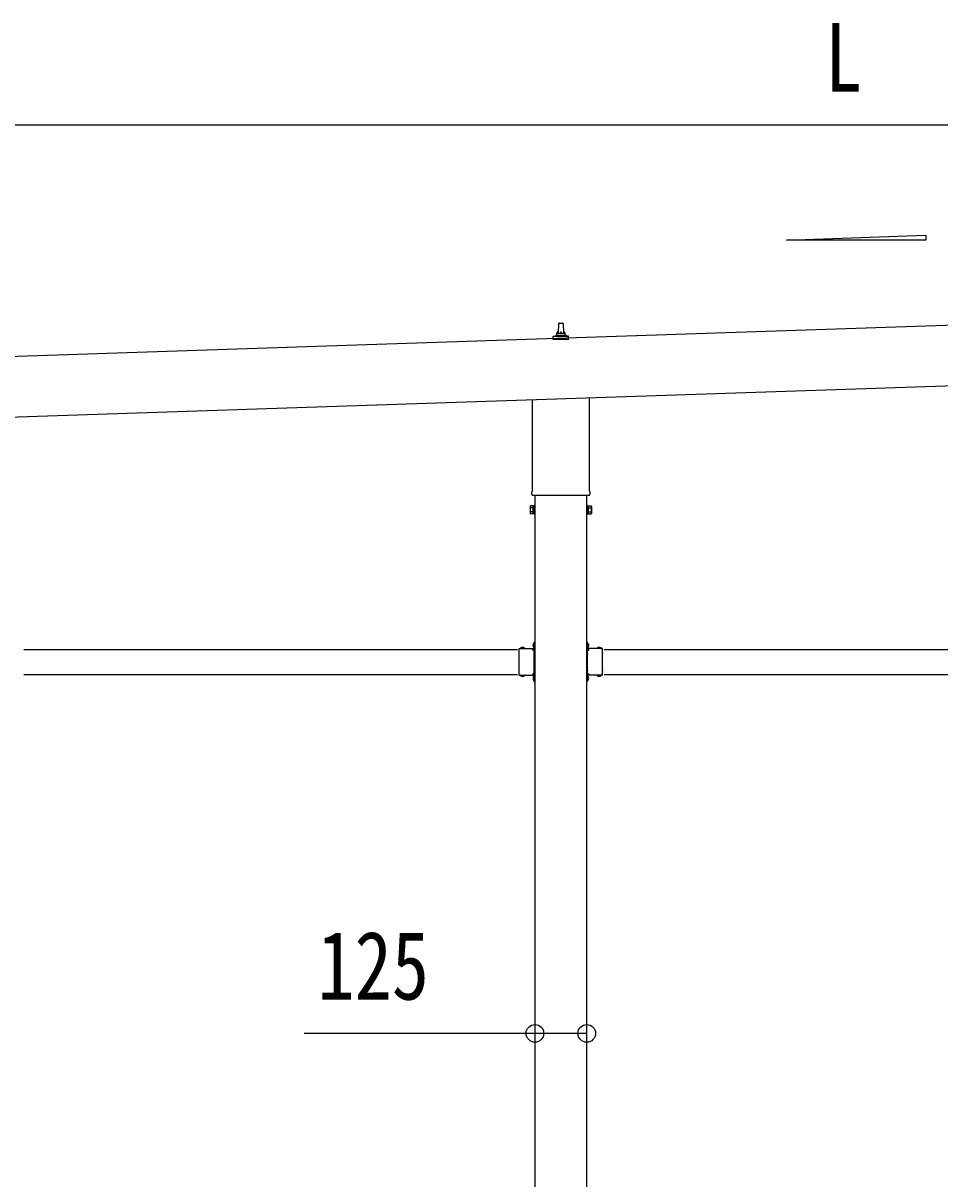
# Model space of a CAD drawing. Units: millimetres, scale not verified. Extents: x -21025 to 21025, y -14850 to 14850.
# Drawn here: x 801 to 3013, y -2861 to -73 of the extents above; entities that cross this region are included whole.
import ezdxf
from ezdxf.enums import TextEntityAlignment as Align

# ---------------------------------------------------------------- set-up
doc = ezdxf.new("R2010")
doc.units = ezdxf.units.MM
doc.header["$LTSCALE"] = 60
for name, color, linetype in [('0-5_YKK_13', 4, 'Continuous'), ('0-6_YKK_A1', 4, 'Continuous'), ('0-7_YKK_D', 6, 'Continuous')]:
    doc.layers.add(name, color=color, linetype=linetype)
doc.styles.add('ＭＳ ゴシック', font='')
doc.styles.get('ＭＳ ゴシック').set_extended_font_data('MS Gothic')

msp = doc.modelspace()

# ---------------------------------------------------------------- linework, layer by layer
at = {"layer": '0-5_YKK_13'}
for p, q in [((2092.6, -820.62), (2093.33, -797.1)), ((2094.32, -796.12), (2102.87, -796.12)), ((2103.87, -797.1), (2104.6, -820.62)), ((2080.35, -836.12), (2080.35, -828.41)), ((2116.85, -836.12), (2080.35, -836.12)), ((2080.73, -827.62), (2116.47, -827.62)), ((2081.11, -827.44), (2087.83, -825.81)), ((2088.22, -825.62), (2108.98, -825.62)), ((2088.6, -824.84), (2088.6, -820.62)), ((2089.6, -820.62), (2107.6, -820.62)), ((2108.6, -824.84), (2108.6, -820.62)), ((2116.08, -827.44), (2109.36, -825.81)), ((2116.85, -836.12), (2116.85, -828.41)), ((2030.3, -1200.11), (2030.3, -980.54)), ((2166.9, -975.99), (2166.9, -1200.11)), ((2028.6, -1208.89), (2028.6, -1203.39)), ((2166.54, -1212.39), (2030.66, -1212.39)), ((2168.6, -1203.39), (2168.6, -1208.89)), ((2024.6, -1238.39), (2025.36, -1237.07)), ((2024.6, -1238.39), (2024.6, -1255.39)), ((2031.6, -1241.98), (2025.36, -1241.98)), ((2031.6, -1251.79), (2025.36, -1251.79)), ((2165.6, -1241.98), (2171.84, -1241.98)), ((2165.6, -1251.79), (2171.84, -1251.79)), ((2172.6, -1238.39), (2171.84, -1237.07)), ((2172.6, -1238.39), (2172.6, -1255.39)), ((2024.6, -1255.39), (2025.36, -1256.7)), ((2031.6, -1256.7), (2025.36, -1256.7)), ((2034.1, -1256.09), (2031.6, -1256.09)), ((2163.1, -1256.09), (2165.6, -1256.09)), ((2165.6, -1256.7), (2171.84, -1256.7)), ((2172.6, -1255.39), (2171.84, -1256.7)), ((1998.1, -1591.84), (1998.1, -1581.45)), ((1998.1, -1581.45), (2034.5, -1581.45)), ((2001.36, -1580.59), (2001.36, -1580.75)), ((2002.06, -1581.45), (2010.13, -1581.45)), ((2004.97, -1581.45), (2003.65, -1578.79)), ((2007.22, -1581.45), (2008.55, -1578.79)), ((2010.83, -1580.59), (2010.83, -1580.75)), ((2030.4, -1573.55), (2036.1, -1573.55)), ((2034.1, -1583.05), (2031.1, -1583.05)), ((2034.5, -1572.43), (2031.84, -1571.1)), ((2034.5, -1574.68), (2031.84, -1576)), ((2033.64, -1568.82), (2033.8, -1568.82)), ((2033.64, -1578.29), (2033.8, -1578.29)), ((2034.1, -1591.84), (2034.1, -1585.05)), ((2034.5, -1566.05), (2036.1, -1566.05)), ((2034.5, -1583.01), (2034.5, -1566.05)), ((2034.5, -1569.52), (2034.5, -1577.59)), ((2036.1, -1570.55), (2034.5, -1570.55)), ((2034.5, -1571.55), (2036.1, -1571.55)), ((2034.5, -1575.55), (2036.1, -1575.55)), ((2036.1, -1576.55), (2034.5, -1576.55)), ((2162.7, -1566.05), (2161.1, -1566.05)), ((2161.1, -1570.55), (2162.7, -1570.55)), ((2162.7, -1571.55), (2161.1, -1571.55)), ((2166.8, -1573.55), (2161.1, -1573.55)), ((2162.7, -1575.55), (2161.1, -1575.55)), ((2161.1, -1576.55), (2162.7, -1576.55)), ((2162.7, -1583.01), (2162.7, -1566.05)), ((2162.7, -1569.52), (2162.7, -1577.59)), ((2162.7, -1572.43), (2165.36, -1571.1)), ((2162.7, -1574.68), (2165.36, -1576)), ((2199.1, -1581.45), (2162.7, -1581.45)), ((2163.1, -1583.05), (2166.1, -1583.05)), ((2163.1, -1591.84), (2163.1, -1585.05)), ((2163.56, -1568.82), (2163.4, -1568.82)), ((2163.56, -1578.29), (2163.4, -1578.29)), ((2186.36, -1580.59), (2186.36, -1580.75)), ((2195.13, -1581.45), (2187.06, -1581.45)), ((2189.97, -1581.45), (2188.65, -1578.79)), ((2192.22, -1581.45), (2193.55, -1578.79)), ((2195.83, -1580.59), (2195.83, -1580.75)), ((2199.1, -1591.84), (2199.1, -1581.45)), ((1998.1, -1633.84), (1998.1, -1593.27)), ((2034.1, -1633.84), (2034.1, -1593.27)), ((2163.1, -1633.84), (2163.1, -1593.27)), ((2199.1, -1633.84), (2199.1, -1593.27)), ((1998.1, -1645.65), (1998.1, -1635.27)), ((2031.1, -1644.05), (2034.1, -1644.05)), ((2034.1, -1642.05), (2034.1, -1635.27)), ((2034.5, -1661.05), (2034.5, -1644.09)), ((2162.7, -1661.05), (2162.7, -1644.09)), ((2163.1, -1642.05), (2163.1, -1635.27)), ((2166.1, -1644.05), (2163.1, -1644.05)), ((2199.1, -1645.65), (2199.1, -1635.27)), ((1998.1, -1645.65), (2034.5, -1645.65)), ((2001.36, -1646.51), (2001.36, -1646.35)), ((2002.06, -1645.65), (2010.13, -1645.65)), ((2004.97, -1645.65), (2003.65, -1648.31)), ((2007.22, -1645.65), (2008.55, -1648.31)), ((2010.83, -1646.51), (2010.83, -1646.35)), ((2034.5, -1652.43), (2031.84, -1651.1)), ((2034.5, -1654.68), (2031.84, -1656)), ((2033.64, -1648.82), (2033.8, -1648.82)), ((2033.64, -1658.29), (2033.8, -1658.29)), ((2034.5, -1649.52), (2034.5, -1657.59)), ((2034.5, -1651.55), (2036.1, -1651.55)), ((2034.5, -1655.55), (2036.1, -1655.55)), ((2034.5, -1661.05), (2036.1, -1661.05)), ((2162.7, -1651.55), (2161.1, -1651.55)), ((2162.7, -1655.55), (2161.1, -1655.55)), ((2162.7, -1661.05), (2161.1, -1661.05)), ((2199.1, -1645.65), (2162.7, -1645.65)), ((2162.7, -1649.52), (2162.7, -1657.59)), ((2162.7, -1652.43), (2165.36, -1651.1)), ((2162.7, -1654.68), (2165.36, -1656)), ((2163.56, -1648.82), (2163.4, -1648.82)), ((2163.56, -1658.29), (2163.4, -1658.29)), ((2186.36, -1646.51), (2186.36, -1646.35)), ((2195.13, -1645.65), (2187.06, -1645.65)), ((2189.97, -1645.65), (2188.65, -1648.31)), ((2192.22, -1645.65), (2193.55, -1648.31)), ((2195.83, -1646.51), (2195.83, -1646.35))]:
    msp.add_line(p, q, dxfattribs=at)
for points in [[(2031.6, -1256.7), (2031.6, -1237.07), (2025.36, -1237.07)], [(2031.6, -1256.09), (2031.6, -1237.69), (2034.1, -1237.69)], [(2165.6, -1256.09), (2165.6, -1237.69), (2163.1, -1237.69)], [(2165.6, -1256.7), (2165.6, -1237.07), (2171.84, -1237.07)], [(2034.1, -1585.05), (2031.1, -1585.05), (2031.1, -1581.45)], [(2036.1, -1581.05), (2036.1, -1575.05), (2036.1, -1572.05), (2036.1, -1566.05)], [(2161.1, -1581.05), (2161.1, -1575.05), (2161.1, -1572.05), (2161.1, -1566.05)], [(2163.1, -1585.05), (2166.1, -1585.05), (2166.1, -1581.45)], [(2034.1, -1642.05), (2031.1, -1642.05), (2031.1, -1645.65)], [(2163.1, -1642.05), (2166.1, -1642.05), (2166.1, -1645.65)], [(2036.1, -1661.05), (2036.1, -1655.05), (2036.1, -1652.05), (2036.1, -1646.05)], [(2161.1, -1661.05), (2161.1, -1655.05), (2161.1, -1652.05), (2161.1, -1646.05)]]:
    msp.add_lwpolyline(points, dxfattribs=at)
for points in [[(2034.1, -1257.39), (2034.1, -1236.39), (2036.1, -1236.39), (2036.1, -1257.39)], [(2163.1, -1257.39), (2163.1, -1236.39), (2161.1, -1236.39), (2161.1, -1257.39)]]:
    msp.add_lwpolyline(points, close=True, dxfattribs=at)
for centre, radius, start, end in [((2094.32, -797.12), 1, 90, 178.60509), ((2102.87, -797.12), 1, 1.39491, 90), ((2081.35, -828.41), 1, 103.62699, 180), ((2087.6, -824.84), 1, 283.62699, 0), ((2092.68, -821.26), 4.13, 90, 171.17633), ((2089.6, -821.62), 1, 90, 180), ((2101.93, -820.62), 4.83, 133.60282, 180), ((2095.27, -820.62), 4.83, 0, 46.39718), ((2104.51, -821.26), 4.13, 8.82367, 90), ((2107.6, -821.62), 1, 0, 90), ((2109.6, -824.84), 1, 180, 256.37301), ((2115.85, -828.41), 1, 0, 76.37301), ((2032.6, -1203.39), 4, 125.09963, 180), ((2032.6, -1208.89), 4, 180, 194.47751), ((2032.6, -1208.89), 4, 194.47751, 241.04498), ((2164.6, -1208.89), 4, 298.95502, 345.52249), ((2164.6, -1203.39), 4, 0, 54.90037), ((2164.6, -1208.89), 4, 345.52249, 0), ((2028.94, -1239.52), 4.34, 145.61575, 214.38425), ((2040.84, -1246.89), 16.24, 162.41205, 197.58795), ((2028.94, -1254.25), 4.34, 145.61575, 214.38425), ((2168.25, -1239.52), 4.34, 325.61575, 34.38425), ((2156.36, -1246.89), 16.24, 342.41205, 17.58795), ((2168.25, -1254.25), 4.34, 325.61575, 34.38425), ((2002.06, -1580.75), 0.7, 180, 270), ((2002.23, -1580.59), 0.862, 129.12355, 180), ((2006.1, -1585.35), 7, 90, 129.12355), ((2006.1, -1585.35), 7, 50.87645, 90), ((2010.13, -1580.75), 0.7, 270, 0), ((2009.97, -1580.59), 0.862, 0, 50.87645), ((2038.4, -1573.55), 7, 140.87645, 180), ((2038.4, -1573.55), 7, 180, 219.12355), ((2033.64, -1569.68), 0.862, 90, 140.87645), ((2033.64, -1577.43), 0.862, 219.12355, 270), ((2033.8, -1569.52), 0.7, 0, 90), ((2033.8, -1577.59), 0.7, 270, 0), ((2034.1, -1581.05), 2, 270, 0), ((2163.1, -1581.05), 2, 180, 270), ((2163.4, -1569.52), 0.7, 90, 180), ((2163.4, -1577.59), 0.7, 180, 270), ((2163.56, -1569.68), 0.862, 39.12355, 90), ((2163.56, -1577.43), 0.862, 270, 320.87645), ((2158.8, -1573.55), 7, 0, 39.12355), ((2158.8, -1573.55), 7, 320.87645, 0), ((2187.06, -1580.75), 0.7, 180, 270), ((2187.23, -1580.59), 0.862, 129.12355, 180), ((2191.1, -1585.35), 7, 90, 129.12355), ((2191.1, -1585.35), 7, 50.87645, 90), ((2195.13, -1580.75), 0.7, 270, 0), ((2194.97, -1580.59), 0.862, 0, 50.87645), ((1997.4, -1592.55), 1, 314.427, 45.573), ((2034.8, -1592.55), 1, 134.427, 225.573), ((2162.4, -1592.55), 1, 314.427, 45.573), ((2199.8, -1592.55), 1, 134.427, 225.573), ((1997.4, -1634.55), 1, 314.427, 45.573), ((2034.8, -1634.55), 1, 134.427, 225.573), ((2034.1, -1646.05), 2, 0, 90), ((2163.1, -1646.05), 2, 90, 180), ((2162.4, -1634.55), 1, 314.427, 45.573), ((2199.8, -1634.55), 1, 134.427, 225.573), ((2002.06, -1646.35), 0.7, 90, 180), ((2002.23, -1646.51), 0.862, 180, 230.87645), ((2006.1, -1641.75), 7, 230.87645, 270), ((2006.1, -1641.75), 7, 270, 309.12355), ((2010.13, -1646.35), 0.7, 0, 90), ((2009.97, -1646.51), 0.862, 309.12355, 0), ((2038.4, -1653.55), 7, 140.87645, 180), ((2038.4, -1653.55), 7, 180, 219.12355), ((2033.64, -1649.68), 0.862, 90, 140.87645), ((2033.64, -1657.43), 0.862, 219.12355, 270), ((2033.8, -1649.52), 0.7, 0, 90), ((2033.8, -1657.59), 0.7, 270, 0), ((2163.4, -1649.52), 0.7, 90, 180), ((2163.4, -1657.59), 0.7, 180, 270), ((2163.56, -1649.68), 0.862, 39.12355, 90), ((2163.56, -1657.43), 0.862, 270, 320.87645), ((2158.8, -1653.55), 7, 0, 39.12355), ((2158.8, -1653.55), 7, 320.87645, 0), ((2187.06, -1646.35), 0.7, 90, 180), ((2187.23, -1646.51), 0.862, 180, 230.87645), ((2191.1, -1641.75), 7, 230.87645, 270), ((2191.1, -1641.75), 7, 270, 309.12355), ((2195.13, -1646.35), 0.7, 0, 90), ((2194.97, -1646.51), 0.862, 309.12355, 0)]:
    msp.add_arc(centre, radius, start, end, dxfattribs=at)
at = {"layer": '0-6_YKK_A1'}
for p, q in [((2643.28, -596.36), (2979.28, -583.95)), ((2979.28, -583.95), (2979.28, -596.36)), ((2979.28, -596.36), (2643.28, -596.36)), ((5489.44, -720.19), (97.37, -899.89)), ((102.2, -1044.81), (5494.27, -865.07)), ((2036.1, -1212.39), (2036.1, -4056.55)), ((2161.1, -4056.55), (2161.1, -1212.39)), ((803.1, -1583.55), (1994.1, -1583.55)), ((2203.1, -1583.55), (3394.1, -1583.55)), ((803.1, -1643.55), (1994.1, -1643.55)), ((2031.1, -1643.55), (2035.6, -1643.55)), ((2166.1, -1643.55), (2161.6, -1643.55)), ((2203.1, -1643.55), (3394.1, -1643.55))]:
    msp.add_line(p, q, dxfattribs=at)
for points in [[(2031.1, -1583.55), (2035.6, -1583.55), (2035.6, -1643.55)], [(2166.1, -1583.55), (2161.6, -1583.55), (2161.6, -1643.55)]]:
    msp.add_lwpolyline(points, dxfattribs=at)
at = {"layer": '0-7_YKK_D'}
msp.add_line((5261.75, -319.1), (329.9, -319.1), dxfattribs=at)
msp.add_lwpolyline([(2161.1, -2509.67), (2036.1, -2509.67), (1479.1, -2509.67)], dxfattribs=at)
for centre in [(2036.1, -2509.67), (2161.1, -2509.67)]:
    msp.add_circle(centre, 21.25, dxfattribs=at)

# ---------------------------------------------------------------- texts
at = {"layer": '0-7_YKK_D', "style": 'ＭＳ ゴシック', "width": 0.8}
for s, p in [('L', (2735.82, -287.1)), ('125', (1511.1, -2477.67))]:
    msp.add_text(s, height=165, dxfattribs=at).set_placement(p, align=Align.BOTTOM_LEFT)

doc.saveas('drawing.dxf')
